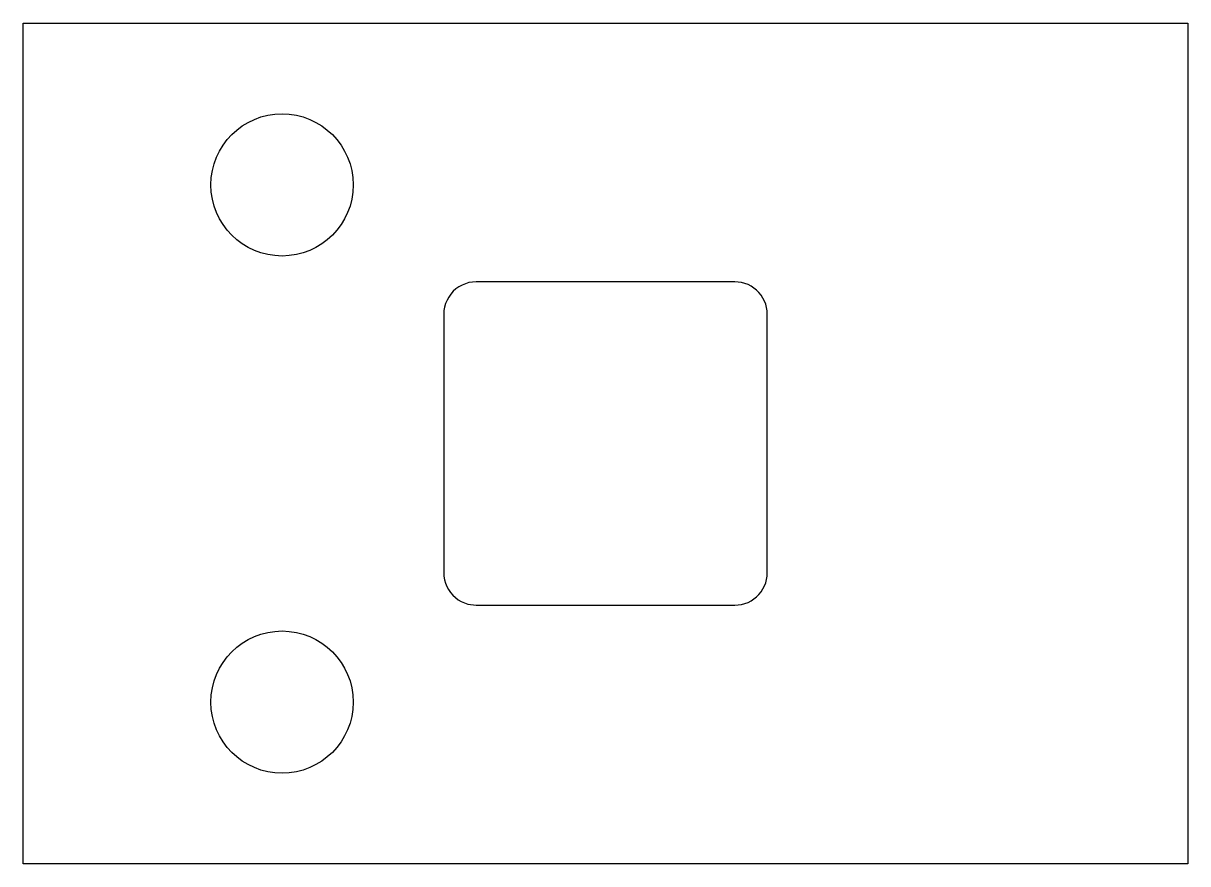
# Paper-space layout 'Layout1' of a CAD drawing. Header units: millimetres. Extents: x 0 to 257, y 5 to 190.
# The model-space entities are those that its viewports show. They can reach past a viewport. Long polylines and large blocks are cut down to what shows.
import ezdxf

# ---------------------------------------------------------------- set-up
doc = ezdxf.new("R2010")
doc.units = ezdxf.units.MM
doc.header["$LTSCALE"] = 10
doc.layers.add('BOLTS', color=6, linetype='Continuous')
doc.layers.add('MEMBERS', color=5, linetype='Continuous')

msp = doc.modelspace()

# ---------------------------------------------------------------- linework, layer by layer
at = {"layer": 'BOLTS', "color": 5, "linetype": 'Continuous'}
for centre in [(40, 40), (40, -40)]:
    msp.add_circle(centre, 11, dxfattribs=at)
at = {"layer": 'MEMBERS', "color": 3, "linetype": 'Continuous'}
for p, q in [((0, -65), (0, 65)), ((0, 65), (180, 65)), ((180, 65), (180, -65)), ((66.46, 23.54), (66.09, 23.12)), ((66.88, 23.91), (66.46, 23.54)), ((67.34, 24.24), (66.88, 23.91)), ((67.83, 24.51), (67.34, 24.24)), ((68.35, 24.72), (67.83, 24.51)), ((68.89, 24.88), (68.35, 24.72)), ((69.44, 24.97), (68.89, 24.88)), ((70, 25), (69.44, 24.97)), ((110, 25), (70, 25)), ((110.52, 24.97), (110, 25)), ((111.04, 24.89), (110.52, 24.97)), ((111.55, 24.76), (111.04, 24.89)), ((112.03, 24.57), (111.55, 24.76)), ((112.5, 24.33), (112.03, 24.57)), ((112.94, 24.05), (112.5, 24.33)), ((113.35, 23.72), (112.94, 24.05)), ((113.72, 23.35), (113.35, 23.72)), ((65.28, 21.65), (65.13, 21.11)), ((65.5, 22.17), (65.28, 21.65)), ((65.77, 22.66), (65.5, 22.17)), ((66.09, 23.12), (65.77, 22.66)), ((114.05, 22.94), (113.72, 23.35)), ((114.33, 22.5), (114.05, 22.94)), ((114.57, 22.04), (114.33, 22.5)), ((114.76, 21.55), (114.57, 22.04)), ((65.03, 20.56), (65, 20)), ((65, 20), (65, -20)), ((65.13, 21.11), (65.03, 20.56)), ((114.89, 21.04), (114.76, 21.55)), ((114.97, 20.52), (114.89, 21.04)), ((115, 20), (114.97, 20.52)), ((115, -20), (115, 20)), ((65, -20), (65.03, -20.54)), ((65.03, -20.54), (65.12, -21.08)), ((65.12, -21.08), (65.27, -21.61)), ((114.57, -22.03), (114.76, -21.54)), ((114.76, -21.54), (114.89, -21.04)), ((114.89, -21.04), (114.97, -20.52)), ((114.97, -20.52), (115, -20)), ((65.27, -21.61), (65.47, -22.11)), ((65.47, -22.11), (65.73, -22.59)), ((65.73, -22.59), (66.03, -23.04)), ((66.03, -23.04), (66.39, -23.46)), ((113.35, -23.71), (113.72, -23.34)), ((113.72, -23.34), (114.05, -22.94)), ((114.05, -22.94), (114.33, -22.5)), ((114.33, -22.5), (114.57, -22.03)), ((66.39, -23.46), (66.79, -23.83)), ((66.79, -23.83), (67.22, -24.16)), ((67.22, -24.16), (67.69, -24.43)), ((67.69, -24.43), (68.19, -24.66)), ((68.19, -24.66), (68.71, -24.83)), ((68.71, -24.83), (70, -25)), ((70, -25), (110, -25)), ((110, -25), (110.52, -24.97)), ((110.52, -24.97), (111.04, -24.89)), ((111.04, -24.89), (111.55, -24.75)), ((111.55, -24.75), (112.03, -24.57)), ((112.03, -24.57), (112.5, -24.33)), ((112.5, -24.33), (112.94, -24.04)), ((112.94, -24.04), (113.35, -23.71)), ((180, -65), (0, -65))]:
    msp.add_line(p, q, dxfattribs=at)

psp = doc.layouts.get("Layout1")

# ---------------------------------------------------------------- viewports
at = {"layer": '0'}
psp.add_viewport(center=(128.5, 97.5), size=(257, 185.6111), view_center_point=(90, 0), view_height=130, dxfattribs=at)

doc.saveas('drawing.dxf')
